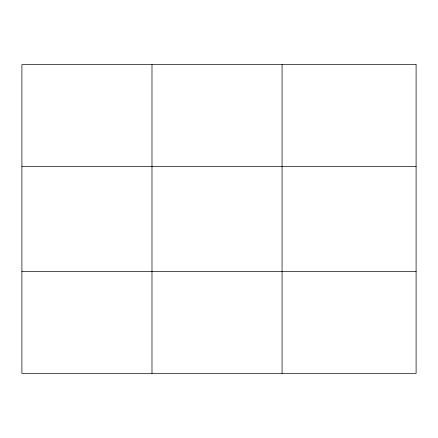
<?xml version="1.0" encoding="UTF-8"?>
<svg xmlns="http://www.w3.org/2000/svg" width="438" height="438" viewBox="0 0 438 438"><rect width="100%" height="100%" fill="white"/><g stroke="black" fill="none" stroke-linecap="round" stroke-linejoin="round"><path stroke-width="0.66" d="M151.986 373.39L151.986 64.61M282.072 373.39L282.072 64.61M21.9 166.506L416.1 166.506M21.9 271.494L416.1 271.494M416.1 64.61L416.1 373.39L21.9 373.39L21.9 64.61L416.1 64.61"/></g></svg>
